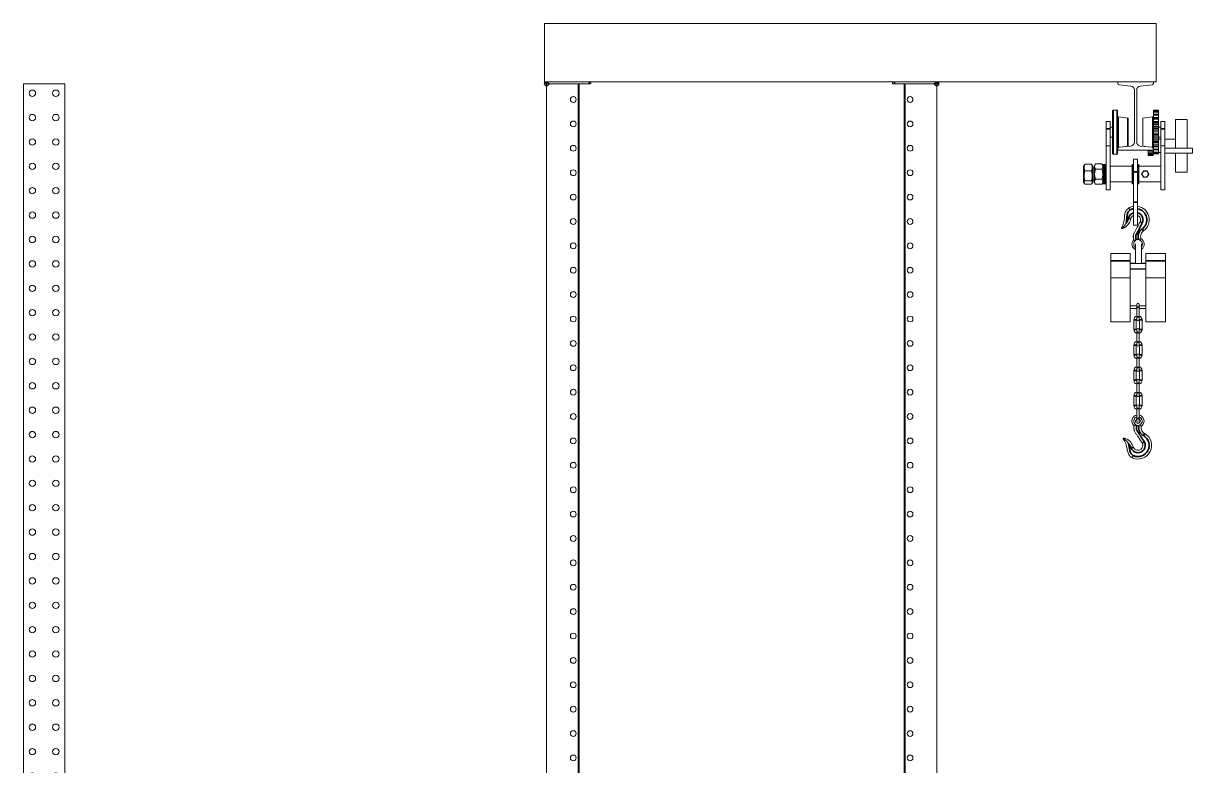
# Model space of a CAD drawing. Header units: millimetres. Extents: x -380 to 34475, y -4 to 3612.
# Drawn here: x 16850 to 19247, y 1602 to 3124 of the extents above; entities that cross this region are included whole.
import ezdxf

# ---------------------------------------------------------------- set-up
doc = ezdxf.new("R2010")
doc.units = ezdxf.units.MM
doc.header["$LTSCALE"] = 0.5
doc.layers.add('Видимые тонкие (ГОСТ)', color=7, linetype='Continuous', lineweight=35)
doc.layers.add('Видимый контур (ГОСТ)', color=7, linetype='Continuous', lineweight=0)

# ---------------------------------------------------------------- blocks, each defined once
blk = doc.blocks.new('*U51')
at = {"layer": 'Видимый контур (ГОСТ)'}
blk.add_lwpolyline([(0, 0), (85, 0), (85, 3000.2), (0, 3000.2)], close=True, dxfattribs=at)
for centre in [(18.5, 2981), (66.5, 2981), (18.5, 2931), (66.5, 2931), (18.5, 2881), (66.5, 2881), (18.5, 2831), (66.5, 2831), (18.5, 2781), (66.5, 2781), (18.5, 2731), (66.5, 2731), (18.5, 2681), (66.5, 2681), (18.5, 2631), (66.5, 2631), (18.5, 2581), (66.5, 2581), (18.5, 2531), (66.5, 2531), (18.5, 2481), (66.5, 2481), (18.5, 2431), (66.5, 2431), (18.5, 2381), (66.5, 2381), (18.5, 2331), (66.5, 2331), (18.5, 2281), (66.5, 2281), (18.5, 2231), (66.5, 2231), (18.5, 2181), (66.5, 2181), (18.5, 2131), (66.5, 2131), (18.5, 2081), (66.5, 2081), (18.5, 2031), (66.5, 2031), (18.5, 1981), (66.5, 1981), (18.5, 1931), (66.5, 1931), (18.5, 1881), (66.5, 1881), (18.5, 1831), (66.5, 1831), (18.5, 1781), (66.5, 1781), (18.5, 1731), (66.5, 1731), (18.5, 1681), (66.5, 1681), (18.5, 1631), (66.5, 1631), (18.5, 1581), (66.5, 1581), (18.5, 1531), (66.5, 1531), (18.5, 1481), (66.5, 1481), (18.5, 1431), (66.5, 1431), (18.5, 1381), (66.5, 1381), (18.5, 1331), (66.5, 1331), (18.5, 1281), (66.5, 1281), (18.5, 1231), (66.5, 1231), (18.5, 1181), (66.5, 1181), (18.5, 1131), (66.5, 1131), (18.5, 1081), (66.5, 1081), (18.5, 1031), (66.5, 1031), (18.5, 981), (66.5, 981), (18.5, 931), (66.5, 931), (18.5, 881), (66.5, 881), (18.5, 831), (66.5, 831), (18.5, 781), (66.5, 781), (18.5, 731), (66.5, 731), (18.5, 681), (66.5, 681), (18.5, 631), (66.5, 631), (18.5, 581), (66.5, 581), (18.5, 531), (66.5, 531), (18.5, 481), (66.5, 481), (18.5, 431), (66.5, 431), (18.5, 381), (66.5, 381), (18.5, 331), (66.5, 331), (18.5, 281), (66.5, 281), (18.5, 231), (66.5, 231), (18.5, 181), (66.5, 181), (18.5, 131), (66.5, 131), (18.5, 81), (66.5, 81), (18.5, 31), (66.5, 31)]:
    blk.add_circle(centre, 6.5, dxfattribs=at)
blk = doc.blocks.new('*U86')
at = {"layer": 'Видимый контур (ГОСТ)'}
for p, q in [((65, 0), (65, 3000)), ((735, 0), (735, 3000))]:
    blk.add_line(p, q, dxfattribs=at)
for points in [[(0, 0), (67, 0), (67, 3000), (0, 3000)], [(800, 0), (733, 0), (733, 3000), (800, 3000)]]:
    blk.add_lwpolyline(points, close=True, dxfattribs=at)
for centre in [(54.75, 2968), (745.25, 2968), (54.75, 2918), (745.25, 2918), (54.75, 2868), (745.25, 2868), (54.75, 2818), (745.25, 2818), (54.75, 2768), (745.25, 2768), (54.75, 2718), (745.25, 2718), (54.75, 2668), (745.25, 2668), (54.75, 2618), (745.25, 2618), (54.75, 2568), (745.25, 2568), (54.75, 2518), (745.25, 2518), (54.75, 2468), (745.25, 2468), (54.75, 2418), (745.25, 2418), (54.75, 2368), (745.25, 2368), (54.75, 2318), (745.25, 2318), (54.75, 2268), (745.25, 2268), (54.75, 2218), (745.25, 2218), (54.75, 2168), (745.25, 2168), (54.75, 2118), (745.25, 2118), (54.75, 2068), (745.25, 2068), (54.75, 2018), (745.25, 2018), (54.75, 1968), (745.25, 1968), (54.75, 1918), (745.25, 1918), (54.75, 1868), (745.25, 1868), (54.75, 1818), (745.25, 1818), (54.75, 1768), (745.25, 1768), (54.75, 1718), (745.25, 1718), (54.75, 1668), (745.25, 1668), (54.75, 1618), (745.25, 1618), (54.75, 1568), (745.25, 1568), (54.75, 1518), (745.25, 1518), (54.75, 1468), (745.25, 1468), (54.75, 1418), (745.25, 1418), (54.75, 1368), (745.25, 1368), (54.75, 1318), (745.25, 1318), (54.75, 1268), (745.25, 1268), (54.75, 1218), (745.25, 1218), (54.75, 1168), (745.25, 1168), (54.75, 1118), (745.25, 1118), (54.75, 1068), (745.25, 1068), (54.75, 1018), (745.25, 1018), (54.75, 968), (745.25, 968), (54.75, 918), (745.25, 918), (54.75, 868), (745.25, 868), (54.75, 818), (745.25, 818), (54.75, 768), (745.25, 768), (54.75, 718), (745.25, 718), (54.75, 668), (745.25, 668), (54.75, 618), (745.25, 618), (54.75, 568), (745.25, 568), (54.75, 518), (745.25, 518), (54.75, 468), (745.25, 468), (54.75, 418), (745.25, 418), (54.75, 368), (745.25, 368), (54.75, 318), (745.25, 318), (54.75, 268), (745.25, 268), (54.75, 218), (745.25, 218), (54.75, 168), (745.25, 168), (54.75, 118), (745.25, 118), (54.75, 68), (745.25, 68), (54.75, 18), (745.25, 18)]:
    blk.add_circle(centre, 5.9, dxfattribs=at)
blk = doc.blocks.new('*U89')
for centre in [(0, 0), (800, 0)]:
    blk.add_circle(centre, 4)
at = {"layer": 'Видимые тонкие (ГОСТ)'}
for p, q in [((0, 0.1), (0, 4.1)), ((87, 4.1), (87, 0.1)), ((713, 0.1), (713, 4.1)), ((800, 4.1), (800, 0.1)), ((1161.5, -53.9), (1161.5, -143.9)), ((1169.5, -143.9), (1169.5, -53.9)), ((1191.6, -127.5), (1191.6, -70.2)), ((1147.5, -91.9), (1155.5, -91.9)), ((1259.5, -91.9), (1267.5, -91.9)), ((1211.5, -180.1), (1203.5, -180.1)), ((1211.5, -242.5), (1203.5, -242.5)), ((1193, -275.1), (1197.9, -276.3)), ((1182.8, -295.8), (1182, -293.8)), ((1221, -297.4), (1223.9, -301.4)), ((1196.7, -362.7), (1156.7, -362.7)), ((1228.7, -362.7), (1268.7, -362.7)), ((1209.9, -457.7), (1214.9, -457.7)), ((1209.9, -477.7), (1214.9, -477.7)), ((1208.9, -483.7), (1203.9, -483.7)), ((1215.9, -483.7), (1220.9, -483.7)), ((1208.9, -503.7), (1203.9, -503.7)), ((1209.9, -509.7), (1214.9, -509.7)), ((1215.9, -503.7), (1220.9, -503.7)), ((1208.9, -535.7), (1203.9, -535.7)), ((1209.9, -529.7), (1214.9, -529.7)), ((1215.9, -535.7), (1220.9, -535.7)), ((1208.9, -555.7), (1203.9, -555.7)), ((1209.9, -561.7), (1214.9, -561.7)), ((1215.9, -555.7), (1220.9, -555.7)), ((1208.9, -587.7), (1203.9, -587.7)), ((1209.9, -581.7), (1214.9, -581.7)), ((1215.9, -587.7), (1220.9, -587.7)), ((1208.9, -607.7), (1203.9, -607.7)), ((1209.9, -613.7), (1214.9, -613.7)), ((1215.9, -607.7), (1220.9, -607.7)), ((1208.9, -639.7), (1203.9, -639.7)), ((1209.9, -633.7), (1214.9, -633.7)), ((1215.9, -639.7), (1220.9, -639.7)), ((1208.9, -659.7), (1203.9, -659.7)), ((1209.9, -665.7), (1214.9, -665.7)), ((1215.9, -659.7), (1220.9, -659.7)), ((1209.9, -685.7), (1214.9, -685.7)), ((1223.8, -721.3), (1226.3, -716.9)), ((1198.2, -746.2), (1203, -744.6))]:
    blk.add_line(p, q, dxfattribs=at)
for centre, radius, start, end in [((1207.6, -278.6), 23, 100.4623, 119.8417), ((1207.6, -278.6), 23, 305.4805, 80.432), ((1207.6, -278.6), 15, 106.1678, 166.3581), ((1207.6, -278.6), 15, 335.9749, 75.2334), ((1212.7, -328.4), 10, 83.818, 113.7063), ((1212.4, -691.2), 10, 252.0938, 281.9821), ((1212.4, -741.2), 15, 199.4419, 29.8251), ((1212.4, -741.2), 23, 245.9584, 60.3196)]:
    blk.add_arc(centre, radius, start, end, dxfattribs=at)
for points, knots in [([(1188.2, -285.3), (1188.4, -284.6), (1188.5, -283.9), (1189.1, -280.9), (1189.4, -278.7), (1189.7, -275.1), (1189.8, -273.7), (1190, -271), (1190.1, -269.6), (1190.4, -268.3), (1190.5, -267.3), (1190.8, -266.3), (1191.4, -264.4), (1191.8, -263.4), (1192.8, -261.9), (1193.3, -261.3), (1194.3, -260.2), (1194.9, -259.6), (1195.7, -259), (1196, -258.8), (1196.2, -258.7)], [-2.898366, -2.898366, -2.898366, -2.898366, -2.676888, -2.676888, -1.992464, -1.992464, -1.584298, -1.584298, -1.176132, -1.176132, -1.176132, -0.871219, -0.871219, -0.566305, -0.566305, -0.333374, -0.333374, -0.100442, -0.100442, -0.017525, -0.017525, -0.017525, -0.017525]), ([(1193, -275.1), (1192.3, -278.1), (1191.1, -281.1), (1189, -284.3), (1188.6, -284.8), (1188.2, -285.3)], [-2.088307, -2.088307, -2.088307, -2.088307, -1.145225, -1.145225, -0.944779, -0.944779, -0.944779, -0.944779]), ([(1208.3, -316.7), (1208.2, -316.5), (1208.2, -316.3), (1208.1, -315.6), (1208.1, -315.1), (1208, -314.2), (1207.9, -313.8), (1207.9, -313.1), (1207.9, -312.7), (1207.9, -312.1), (1207.9, -311.9), (1208, -311.5), (1208, -311.3), (1208.2, -310.8), (1208.3, -310.4), (1208.6, -309.3), (1209, -308.6), (1209.3, -307.9), (1209.7, -307), (1210.1, -306.1), (1211, -304.4), (1211.4, -303.6), (1212.8, -301.1), (1213.7, -299.4), (1215.7, -295.6), (1216.8, -293.5), (1219, -289.2), (1220.1, -287), (1221.3, -284.9), (1221.3, -284.8), (1221.3, -284.8), (1221.3, -284.7)], [-3.500949, -3.500949, -3.500949, -3.500949, -3.444345, -3.444345, -3.297707, -3.297707, -3.177056, -3.177056, -3.062796, -3.062796, -3.004178, -3.004178, -2.94556, -2.94556, -2.828323, -2.828323, -2.593846, -2.593846, -2.593846, -2.307015, -2.307015, -2.020184, -2.020184, -1.446523, -1.446523, -0.736437, -0.736437, 0, 0, 0, 0.01447, 0.01447, 0.01447, 0.01447]), ([(1221, -297.4), (1219.6, -298.3), (1218.3, -299.4), (1215.9, -302.2), (1214.8, -304), (1213.3, -307.8), (1212.9, -310), (1212.8, -313.4), (1212.9, -314.7), (1213.2, -315.9)], [-2.431833, -2.431833, -2.431833, -2.431833, -1.926485, -1.926485, -1.322791, -1.322791, -0.671535, -0.671535, -0.300345, -0.300345, -0.300345, -0.300345]), ([(1208.3, -316.7), (1208.3, -317.2), (1208.4, -317.7), (1208.5, -318.4), (1208.6, -318.7), (1208.6, -318.9), (1208.6, -319), (1208.6, -319.1), (1208.6, -319.2)], [3.5009493, 3.5009493, 3.5009493, 3.5009493, 3.6503541, 3.6503541, 3.7305499, 3.7305499, 3.7305499, 3.7582942, 3.7582942, 3.7582942, 3.7582942]), ([(1225.4, -733.8), (1225.4, -733.7), (1225.4, -733.7), (1225.3, -733.7), (1224, -731.6), (1222.7, -729.6), (1220, -725.5), (1218.7, -723.6), (1216.3, -720), (1215.2, -718.4), (1213.6, -716), (1213.1, -715.2), (1212.1, -713.6), (1211.6, -712.8), (1211.1, -712), (1210.7, -711.3), (1210.3, -710.6), (1209.8, -709.6), (1209.7, -709.2), (1209.5, -708.7), (1209.4, -708.5), (1209.3, -708.1), (1209.3, -707.9), (1209.2, -707.3), (1209.2, -707), (1209.1, -706.2), (1209.1, -705.8), (1209.1, -704.9), (1209.1, -704.4), (1209.2, -703.7), (1209.2, -703.5), (1209.2, -703.3)], [-3.74502, -3.74502, -3.74502, -3.74502, -3.73055, -3.73055, -3.73055, -2.994113, -2.994113, -2.284027, -2.284027, -1.710365, -1.710365, -1.423535, -1.423535, -1.136704, -1.136704, -1.136704, -0.902227, -0.902227, -0.78499, -0.78499, -0.726372, -0.726372, -0.667754, -0.667754, -0.553494, -0.553494, -0.432842, -0.432842, -0.286204, -0.286204, -0.229601, -0.229601, -0.229601, -0.229601]), ([(1209.3, -700.8), (1209.3, -700.9), (1209.3, -700.9), (1209.3, -701), (1209.3, -701.3), (1209.3, -701.6), (1209.2, -702.3), (1209.2, -702.8), (1209.2, -703.3)], [-0.0277443, -0.0277443, -0.0277443, -0.0277443, 0, 0, 0, 0.0801958, 0.0801958, 0.2296006, 0.2296006, 0.2296006, 0.2296006]), ([(1214.1, -703.6), (1214, -705.4), (1214.1, -707.3), (1214.9, -711), (1215.6, -712.9), (1217.7, -716.3), (1219, -717.8), (1221.6, -719.9), (1222.6, -720.6), (1223.8, -721.3)], [-2.131488, -2.131488, -2.131488, -2.131488, -1.582853, -1.582853, -0.985032, -0.985032, -0.393329, -0.393329, 0, 0, 0, 0]), ([(1214.1, -703.6), (1214.1, -703.6), (1214.1, -703.5), (1214.2, -702.6), (1214.3, -701.8), (1214.4, -701)], [2.1314881, 2.1314881, 2.1314881, 2.1314881, 2.1488022, 2.1488022, 2.3927878, 2.3927878, 2.3927878, 2.3927878]), ([(1192.4, -736.5), (1192.6, -736.7), (1192.8, -737), (1195.3, -739.8), (1197.1, -742.9), (1198.2, -746.2)], [-1.143534, -1.143534, -1.143534, -1.143534, -1.05101, -1.05101, 0, 0, 0, 0]), ([(1203, -762.3), (1202.9, -762.2), (1202.7, -762.1), (1202.3, -761.8), (1202.1, -761.7), (1201.3, -761.1), (1200.6, -760.7), (1199.5, -759.6), (1199, -759), (1197.9, -757.5), (1197.4, -756.5), (1196.6, -754.5), (1196.3, -753.5), (1196, -752.4), (1195.6, -750.8), (1195.4, -749.2), (1194.8, -746), (1194.5, -744.4), (1193.8, -741.3), (1193.5, -739.7), (1192.8, -737.7), (1192.6, -737.1), (1192.4, -736.5)], [-4.248548, -4.248548, -4.248548, -4.248548, -4.191854, -4.191854, -4.117561, -4.117561, -3.883672, -3.883672, -3.649783, -3.649783, -3.325414, -3.325414, -3.001046, -3.001046, -3.001046, -2.51281, -2.51281, -2.024574, -2.024574, -1.549341, -1.549341, -1.368641, -1.368641, -1.368641, -1.368641])]:
    blk.add_open_spline(points, degree=3, knots=knots, dxfattribs=at)
blk.add_open_spline([(1213.7, -318.4), (1213.5, -317.6), (1213.3, -316.7), (1213.2, -315.9)], degree=3, dxfattribs=at)
at = {"layer": 'Видимый контур (ГОСТ)'}
for p, q in [((-4, 124.1), (1250, 124.1)), ((-4, 4.1), (-4, 124.1)), ((1250, 4.1), (1250, 124.1)), ((-4, 4.1), (0, 4.1)), ((-4, 4.1), (-4, 0.1)), ((0, 0.1), (-4, 0.1)), ((87, 4.1), (0, 4.1)), ((87, 0.1), (0, 0.1)), ((87, 4.1), (91, 4.1)), ((91, 0.1), (87, 0.1)), ((91, 0.1), (91, 4.1)), ((91, 4.1), (804, 4.1)), ((709, 4.1), (713, 4.1)), ((709, 4.1), (709, 0.1)), ((713, 0.1), (709, 0.1)), ((800, 4.1), (713, 4.1)), ((800, 0.1), (713, 0.1)), ((800, 4.1), (804, 4.1)), ((804, 0.1), (800, 0.1)), ((804, 0.1), (804, 4.1)), ((804, 4.1), (1171, 4.1)), ((1171, 1), (1171, 4.1)), ((1171, 4.1), (1244, 4.1)), ((1244, 4.1), (1250, 4.1)), ((1244, 4.1), (1244, 1)), ((1197.8, -4.3), (1173.7, -1.9)), ((1205, -119.4), (1205, -12.3)), ((1209.9, -12.3), (1209.9, -119.4)), ((1241.3, -1.9), (1217.2, -4.3)), ((1160.5, -142.9), (1160.5, -54.9)), ((1161.5, -53.9), (1169.5, -53.9)), ((1170.5, -54.9), (1170.5, -142.9)), ((1170.5, -67.4), (1172.5, -67.4)), ((1172.5, -130.2), (1172.5, -67.4)), ((1191.6, -70.2), (1172.5, -67.4)), ((1192.5, -71.2), (1192.5, -126.5)), ((1222.5, -70.4), (1242.5, -67.4)), ((1222.5, -127.4), (1222.5, -70.4)), ((1242.5, -67.4), (1242.5, -130.2)), ((1244.5, -67.4), (1242.5, -67.4)), ((1244.5, -53.9), (1254.5, -53.9)), ((1244.5, -53.9), (1244.5, -54.1)), ((1244.5, -53.9), (1244.5, -53.9)), ((1254.5, -53.9), (1244.5, -53.9)), ((1244.5, -54.1), (1244.5, -54.5)), ((1254.5, -54.1), (1244.5, -54.1)), ((1244.5, -54.5), (1254.5, -54.5)), ((1244.5, -54.5), (1244.5, -56.8)), ((1244.5, -56.8), (1244.5, -57.8)), ((1254.5, -56.8), (1244.5, -56.8)), ((1244.5, -57.8), (1254.5, -57.8)), ((1244.5, -57.8), (1244.5, -62.3)), ((1244.5, -62.3), (1244.5, -64)), ((1254.5, -62.3), (1244.5, -62.3)), ((1244.5, -64), (1254.5, -64)), ((1244.5, -64), (1244.5, -68.9)), ((1254.5, -68.9), (1244.5, -68.9)), ((1244.5, -70.4), (1244.5, -68.9)), ((1244.5, -70.4), (1244.5, -72.6)), ((1244.5, -70.4), (1244.5, -70.4)), ((1254.5, -70.4), (1244.5, -70.4)), ((1244.5, -70.4), (1254.5, -70.4)), ((1254.5, -54.1), (1254.5, -53.9)), ((1254.5, -53.9), (1254.5, -53.9)), ((1254.5, -54.5), (1254.5, -54.1)), ((1254.5, -56.8), (1254.5, -54.5)), ((1254.5, -57.8), (1254.5, -56.8)), ((1254.5, -62.3), (1254.5, -57.8)), ((1254.5, -64), (1254.5, -62.3)), ((1254.5, -68.9), (1254.5, -64)), ((1254.5, -68.9), (1254.5, -70.4)), ((1254.5, -72.6), (1254.5, -70.4)), ((1254.5, -70.4), (1254.5, -70.4)), ((1147.5, -91.9), (1147.5, -76.9)), ((1155.5, -76.9), (1147.5, -76.9)), ((1147.5, -126.9), (1147.5, -91.9)), ((1155.5, -76.9), (1155.5, -91.9)), ((1155.5, -88.9), (1160.5, -88.9)), ((1155.5, -91.9), (1155.5, -126.9)), ((1244.5, -72.6), (1254.5, -72.6)), ((1244.5, -72.6), (1244.5, -76.9)), ((1254.5, -76.9), (1244.5, -76.9)), ((1244.5, -78.4), (1244.5, -76.9)), ((1244.5, -78.4), (1254.5, -78.4)), ((1244.5, -78.4), (1244.5, -80)), ((1244.5, -80), (1244.5, -80.4)), ((1244.5, -80), (1254.5, -80)), ((1244.5, -80.4), (1244.5, -82.9)), ((1254.5, -80.4), (1244.5, -80.4)), ((1244.5, -82.9), (1254.5, -82.9)), ((1244.5, -82.9), (1244.5, -86.5)), ((1254.5, -86.5), (1244.5, -86.5)), ((1244.5, -87.2), (1244.5, -86.5)), ((1244.5, -87.2), (1254.5, -87.2)), ((1244.5, -87.2), (1244.5, -90.3)), ((1244.5, -90.3), (1244.5, -91.6)), ((1244.5, -90.3), (1254.5, -90.3)), ((1244.5, -91.6), (1244.5, -94.4)), ((1254.5, -91.6), (1244.5, -91.6)), ((1244.5, -94.4), (1254.5, -94.4)), ((1244.5, -94.4), (1244.5, -96.9)), ((1254.5, -76.9), (1254.5, -72.6)), ((1254.5, -76.9), (1254.5, -78.4)), ((1254.5, -80), (1254.5, -78.4)), ((1254.5, -80.4), (1254.5, -80)), ((1254.5, -82.9), (1254.5, -80.4)), ((1254.5, -86.5), (1254.5, -82.9)), ((1254.5, -86.5), (1254.5, -87.2)), ((1254.5, -90.3), (1254.5, -87.2)), ((1259.5, -88.9), (1254.5, -88.9)), ((1254.5, -91.6), (1254.5, -90.3)), ((1254.5, -94.4), (1254.5, -91.6)), ((1254.5, -96.9), (1254.5, -94.4)), ((1267.5, -76.9), (1259.5, -76.9)), ((1259.5, -91.9), (1259.5, -76.9)), ((1259.5, -126.9), (1259.5, -91.9)), ((1267.5, -76.9), (1267.5, -91.9)), ((1267.5, -91.9), (1267.5, -126.9)), ((1289.5, -72.9), (1289.5, -131.9)), ((1289.5, -72.9), (1313.5, -72.9)), ((1313.5, -131.9), (1313.5, -72.9)), ((1155.5, -108.9), (1160.5, -108.9)), ((1254.5, -96.9), (1244.5, -96.9)), ((1244.5, -96.9), (1244.5, -100.9)), ((1254.5, -100.9), (1244.5, -100.9)), ((1244.5, -100.9), (1244.5, -103.4)), ((1244.5, -103.4), (1244.5, -106.1)), ((1254.5, -103.4), (1244.5, -103.4)), ((1244.5, -106.1), (1254.5, -106.1)), ((1244.5, -106.1), (1244.5, -107.4)), ((1244.5, -107.4), (1244.5, -110.5)), ((1244.5, -107.4), (1254.5, -107.4)), ((1254.5, -110.5), (1244.5, -110.5)), ((1244.5, -111.3), (1244.5, -110.5)), ((1254.5, -111.3), (1244.5, -111.3)), ((1244.5, -111.3), (1244.5, -114.8)), ((1244.5, -114.8), (1244.5, -117.4)), ((1254.5, -114.8), (1244.5, -114.8)), ((1244.5, -117.4), (1254.5, -117.4)), ((1244.5, -117.4), (1244.5, -117.7)), ((1244.5, -117.7), (1244.5, -119.3)), ((1244.5, -117.7), (1254.5, -117.7)), ((1254.5, -119.3), (1244.5, -119.3)), ((1244.5, -120.8), (1244.5, -119.3)), ((1254.5, -100.9), (1254.5, -96.9)), ((1254.5, -103.4), (1254.5, -100.9)), ((1254.5, -106.1), (1254.5, -103.4)), ((1254.5, -107.4), (1254.5, -106.1)), ((1254.5, -110.5), (1254.5, -107.4)), ((1259.5, -108.9), (1254.5, -108.9)), ((1254.5, -110.5), (1254.5, -111.3)), ((1254.5, -114.8), (1254.5, -111.3)), ((1254.5, -113.4), (1259.5, -113.4)), ((1254.5, -117.4), (1254.5, -114.8)), ((1254.5, -117.7), (1254.5, -117.4)), ((1254.5, -119.3), (1254.5, -117.7)), ((1254.5, -119.3), (1254.5, -120.8)), ((1267.5, -113.4), (1289.5, -113.4)), ((1147.5, -126.9), (1155.5, -126.9)), ((1147.5, -126.9), (1147.5, -216.9)), ((1155.5, -216.9), (1155.5, -126.9)), ((1170.5, -130.4), (1172.2, -130.4)), ((1171, -135.9), (1171, -132.8)), ((1244, -135.9), (1171, -135.9)), ((1173.7, -129.8), (1197.8, -127.4)), ((1191.6, -127.5), (1181.3, -129)), ((1217.2, -127.4), (1241.3, -129.8)), ((1222.5, -127.4), (1233.4, -129)), ((1233.5, -136.3), (1233.5, -135.9)), ((1243.5, -136.3), (1233.5, -136.3)), ((1233.5, -136.3), (1233.5, -138.2)), ((1243.5, -138.2), (1233.5, -138.2)), ((1233.5, -138.2), (1233.5, -141.5)), ((1233.5, -143.1), (1233.5, -141.5)), ((1233.5, -141.5), (1243.5, -141.5)), ((1243.5, -143.1), (1233.5, -143.1)), ((1233.5, -143.1), (1233.5, -145.3)), ((1244.5, -130.4), (1242.8, -130.4)), ((1243.5, -131), (1243.5, -130.4)), ((1243.5, -135.9), (1243.5, -136.3)), ((1243.5, -138.2), (1243.5, -136.3)), ((1243.5, -141.5), (1243.5, -138.2)), ((1243.5, -140.4), (1244.5, -140.4)), ((1243.5, -141.5), (1243.5, -143.1)), ((1243.5, -145.3), (1243.5, -143.1)), ((1244, -132.8), (1244, -135.9)), ((1254.5, -120.8), (1244.5, -120.8)), ((1244.5, -120.8), (1244.5, -125.2)), ((1244.5, -125.2), (1244.5, -127.3)), ((1254.5, -125.2), (1244.5, -125.2)), ((1244.5, -128.9), (1244.5, -127.3)), ((1244.5, -127.3), (1254.5, -127.3)), ((1244.5, -127.3), (1244.5, -127.3)), ((1244.5, -127.3), (1254.5, -127.3)), ((1254.5, -128.9), (1244.5, -128.9)), ((1244.5, -128.9), (1244.5, -133.7)), ((1244.5, -133.7), (1244.5, -135.4)), ((1254.5, -133.7), (1244.5, -133.7)), ((1244.5, -135.4), (1244.5, -139.9)), ((1244.5, -135.4), (1254.5, -135.4)), ((1244.5, -139.9), (1244.5, -141)), ((1254.5, -139.9), (1244.5, -139.9)), ((1244.5, -141), (1244.5, -143.3)), ((1244.5, -141), (1254.5, -141)), ((1244.5, -143.3), (1244.5, -143.6)), ((1254.5, -143.3), (1244.5, -143.3)), ((1244.5, -143.6), (1254.5, -143.6)), ((1254.5, -125.2), (1254.5, -120.8)), ((1254.5, -127.3), (1254.5, -125.2)), ((1254.5, -127.3), (1254.5, -128.9)), ((1254.5, -127.3), (1254.5, -127.3)), ((1254.5, -133.7), (1254.5, -128.9)), ((1254.5, -135.4), (1254.5, -133.7)), ((1254.5, -139.9), (1254.5, -135.4)), ((1254.5, -141), (1254.5, -139.9)), ((1254.5, -140.4), (1259.5, -140.4)), ((1254.5, -143.3), (1254.5, -141)), ((1254.5, -143.6), (1254.5, -143.3)), ((1259.5, -126.9), (1267.5, -126.9)), ((1259.5, -126.9), (1259.5, -216.9)), ((1267.5, -216.9), (1267.5, -126.9)), ((1267.5, -131.9), (1324.5, -131.9)), ((1267.5, -141.9), (1324.5, -141.9)), ((1289.5, -141.9), (1289.5, -180.9)), ((1313.5, -180.9), (1313.5, -141.9)), ((1324.5, -141.9), (1324.5, -131.9)), ((1100.9, -168.7), (1102.5, -165.9)), ((1117.2, -164.5), (1103.5, -164.5)), ((1119.9, -168.7), (1118.3, -165.9)), ((1122.5, -168.7), (1125, -164.2)), ((1138.8, -164.1), (1125.1, -164.1)), ((1141.5, -168.7), (1138.9, -164.2)), ((1141.5, -164.9), (1141.5, -204.9)), ((1143.5, -164.9), (1141.5, -164.9)), ((1143.5, -164.9), (1143.5, -204.9)), ((1143.5, -164.9), (1143.5, -204.9)), ((1145.5, -164.9), (1143.5, -164.9)), ((1145.5, -164.9), (1145.5, -204.9)), ((1145.5, -164.9), (1145.5, -204.9)), ((1147.5, -164.9), (1145.5, -164.9)), ((1161.5, -143.9), (1169.5, -143.9)), ((1200.5, -204.9), (1200.5, -164.9)), ((1200.5, -164.9), (1202.5, -164.9)), ((1202.5, -204.9), (1202.5, -164.9)), ((1203.5, -154.4), (1203.5, -180.1)), ((1211.5, -154.4), (1203.5, -154.4)), ((1211.5, -180.1), (1211.5, -154.4)), ((1212.5, -164.9), (1212.5, -204.9)), ((1214.5, -164.9), (1212.5, -164.9)), ((1214.5, -164.9), (1214.5, -204.9)), ((1243.5, -145.3), (1233.5, -145.3)), ((1233.5, -145.3), (1233.5, -146.6)), ((1233.5, -146.6), (1243.5, -146.6)), ((1243.5, -146.6), (1243.5, -145.3)), ((1100.5, -175.1), (1100.9, -174.7)), ((1100.5, -195.1), (1100.5, -175.1)), ((1100.9, -168.7), (1100.9, -201.1)), ((1117.2, -178.4), (1103.5, -178.4)), ((1119.9, -201.1), (1119.9, -168.7)), ((1122.5, -172.9), (1119.9, -172.9)), ((1122.5, -168.7), (1122.5, -201.1)), ((1138.8, -174.6), (1125.1, -174.6)), ((1141.5, -201.1), (1141.5, -168.7)), ((1155.5, -168.9), (1200.5, -168.9)), ((1203.5, -172.4), (1202.5, -172.4)), ((1203.5, -242.5), (1203.5, -180.1)), ((1212.5, -172.4), (1211.5, -172.4)), ((1211.5, -180.1), (1211.5, -242.5)), ((1259.5, -168.9), (1214.5, -168.9)), ((1289.5, -180.9), (1313.5, -180.9)), ((1100.5, -195.1), (1100.9, -195.4)), ((1100.9, -201.1), (1102.5, -203.8)), ((1117.2, -198.7), (1103.5, -198.7)), ((1117.2, -205.2), (1103.5, -205.2)), ((1119.9, -201.1), (1118.3, -203.8)), ((1122.5, -196.9), (1119.9, -196.9)), ((1122.5, -201.1), (1125, -205.5)), ((1138.8, -195.4), (1125.1, -195.4)), ((1138.8, -205.7), (1125.1, -205.7)), ((1141.5, -201.1), (1138.9, -205.5)), ((1143.5, -204.9), (1141.5, -204.9)), ((1145.5, -204.9), (1143.5, -204.9)), ((1147.5, -204.9), (1145.5, -204.9)), ((1155.5, -200.9), (1200.5, -200.9)), ((1200.5, -204.9), (1202.5, -204.9)), ((1203.5, -197.4), (1202.5, -197.4)), ((1212.5, -197.4), (1211.5, -197.4)), ((1214.5, -204.9), (1212.5, -204.9)), ((1259.5, -200.9), (1214.5, -200.9)), ((1155.5, -216.9), (1147.5, -216.9)), ((1267.5, -216.9), (1259.5, -216.9)), ((1203.5, -242.5), (1203.5, -289.4)), ((1211.5, -289.4), (1211.5, -242.5)), ((1211.5, -289.4), (1203.5, -289.4)), ((1207.7, -327.8), (1207.7, -367.7)), ((1219.7, -367.7), (1219.7, -328.2)), ((1196.7, -347.7), (1156.7, -347.7)), ((1156.7, -347.7), (1156.7, -362.7)), ((1196.7, -347.7), (1196.7, -362.7)), ((1228.7, -362.7), (1228.7, -347.7)), ((1268.7, -347.7), (1228.7, -347.7)), ((1268.7, -347.7), (1268.7, -362.7)), ((1156.7, -397.7), (1156.7, -362.7)), ((1196.7, -397.7), (1196.7, -362.7)), ((1196.7, -367.7), (1207.7, -367.7)), ((1228.7, -368.2), (1196.7, -368.2)), ((1228.7, -379.2), (1196.7, -379.2)), ((1196.7, -379.7), (1228.7, -379.7)), ((1219.7, -367.7), (1228.7, -367.7)), ((1228.7, -397.7), (1228.7, -362.7)), ((1268.7, -362.7), (1268.7, -397.7)), ((1196.7, -397.7), (1156.7, -397.7)), ((1156.7, -397.7), (1156.7, -487.7)), ((1196.7, -397.7), (1196.7, -487.7)), ((1228.7, -397.7), (1268.7, -397.7)), ((1228.7, -397.7), (1228.7, -487.7)), ((1268.7, -487.7), (1268.7, -397.7)), ((1209.9, -454.7), (1196.7, -454.7)), ((1209.9, -452.2), (1209.9, -457.7)), ((1214.9, -457.7), (1214.9, -452.2)), ((1228.7, -454.7), (1214.9, -454.7)), ((1209.9, -460.7), (1196.7, -460.7)), ((1209.9, -457.7), (1209.9, -477.7)), ((1209.9, -477.7), (1209.9, -483.2)), ((1214.9, -457.7), (1214.9, -477.7)), ((1228.7, -460.7), (1214.9, -460.7)), ((1214.9, -483.2), (1214.9, -477.7)), ((1196.7, -487.7), (1156.7, -487.7)), ((1203.9, -503.7), (1203.9, -483.7)), ((1208.9, -503.7), (1208.9, -483.7)), ((1215.9, -483.7), (1215.9, -503.7)), ((1220.9, -483.7), (1220.9, -503.7)), ((1268.7, -487.7), (1228.7, -487.7)), ((1209.9, -504.2), (1209.9, -509.7)), ((1209.9, -509.7), (1209.9, -529.7)), ((1214.9, -509.7), (1214.9, -504.2)), ((1214.9, -509.7), (1214.9, -529.7)), ((1203.9, -555.7), (1203.9, -535.7)), ((1208.9, -555.7), (1208.9, -535.7)), ((1209.9, -529.7), (1209.9, -535.2)), ((1214.9, -535.2), (1214.9, -529.7)), ((1215.9, -535.7), (1215.9, -555.7)), ((1220.9, -535.7), (1220.9, -555.7)), ((1209.9, -556.2), (1209.9, -561.7)), ((1209.9, -561.7), (1209.9, -581.7)), ((1214.9, -561.7), (1214.9, -556.2)), ((1214.9, -561.7), (1214.9, -581.7)), ((1203.9, -607.7), (1203.9, -587.7)), ((1208.9, -607.7), (1208.9, -587.7)), ((1209.9, -581.7), (1209.9, -587.2)), ((1214.9, -587.2), (1214.9, -581.7)), ((1215.9, -587.7), (1215.9, -607.7)), ((1220.9, -587.7), (1220.9, -607.7)), ((1209.9, -608.2), (1209.9, -613.7)), ((1209.9, -613.7), (1209.9, -633.7)), ((1214.9, -613.7), (1214.9, -608.2)), ((1214.9, -613.7), (1214.9, -633.7)), ((1203.9, -659.7), (1203.9, -639.7)), ((1208.9, -659.7), (1208.9, -639.7)), ((1209.9, -633.7), (1209.9, -639.2)), ((1214.9, -639.2), (1214.9, -633.7)), ((1215.9, -639.7), (1215.9, -659.7)), ((1220.9, -639.7), (1220.9, -659.7)), ((1209.9, -660.2), (1209.9, -665.7)), ((1209.9, -665.7), (1209.9, -685.7)), ((1214.9, -665.7), (1214.9, -660.2)), ((1214.9, -665.7), (1214.9, -685.7)), ((1209.9, -685.7), (1209.9, -691.2)), ((1214.9, -691.2), (1214.9, -685.7))]:
    blk.add_line(p, q, dxfattribs=at)
blk.add_circle((1227.5, -184.9), 6.17, dxfattribs=at)
for centre, radius, start, end in [((1174, 1), 3, 180, 264.3), ((1241, 1), 3, 275.7, 0), ((1197, -12.3), 8, 0, 84.3), ((1217.9, -12.3), 8, 95.7, 180), ((1161.5, -54.9), 1, 90, 180), ((1169.5, -54.9), 1, 0, 90), ((1191.5, -71.2), 1, 0, 81.4692), ((1197, -119.4), 8, 275.7, 0), ((1217.9, -119.4), 8, 180, 264.3), ((1161.5, -142.9), 1, 180, 270), ((1169.5, -142.9), 1, 270, 0), ((1174, -132.8), 3, 95.7, 180), ((1191.5, -126.5), 1, 278.5308, 0), ((1241, -132.8), 3, 0, 84.3), ((1207.6, -278.6), 28, 98.5784, 120.2867), ((1207.6, -278.6), 28, 305.4805, 82.1525), ((1207.6, -278.6), 10, 114.6881, 166.3581), ((1207.6, -278.6), 10, 336.6519, 67.5224), ((1212.7, -328.4), 12.5, 136.0843, 246.4218), ((1212.7, -328.4), 8.75, 124.7147, 235.1501), ((1212.7, -328.4), 8.75, 323.1301, 70.8586), ((1212.7, -328.4), 12.5, 304.0558, 61.4109), ((1212.4, -452.2), 2.5, 0, 180), ((1211.9, -483.7), 8, 104.4775, 180), ((1212.9, -483.7), 8, 0, 75.5225), ((1211.9, -483.7), 3, 131.8103, 180), ((1212.4, -483.2), 2.5, 180, 0), ((1212.4, -504.2), 2.5, 0, 180), ((1212.9, -483.7), 3, 0, 48.1897), ((1211.9, -503.7), 8, 180, 255.5225), ((1211.9, -503.7), 3, 180, 228.1897), ((1212.9, -503.7), 8, 284.4775, 0), ((1212.9, -503.7), 3, 311.8103, 0), ((1211.9, -535.7), 8, 104.4775, 180), ((1211.9, -535.7), 3, 131.8103, 180), ((1212.4, -535.2), 2.5, 180, 0), ((1212.9, -535.7), 8, 0, 75.5225), ((1212.9, -535.7), 3, 0, 48.1897), ((1211.9, -555.7), 8, 180, 255.5225), ((1211.9, -555.7), 3, 180, 228.1897), ((1212.4, -556.2), 2.5, 0, 180), ((1212.9, -555.7), 8, 284.4775, 0), ((1212.9, -555.7), 3, 311.8103, 0), ((1211.9, -587.7), 8, 104.4775, 180), ((1211.9, -587.7), 3, 131.8103, 180), ((1212.4, -587.2), 2.5, 180, 0), ((1212.9, -587.7), 8, 0, 75.5225), ((1212.9, -587.7), 3, 0, 48.1897), ((1211.9, -607.7), 8, 180, 255.5225), ((1211.9, -607.7), 3, 180, 228.1897), ((1212.4, -608.2), 2.5, 0, 180), ((1212.9, -607.7), 8, 284.4775, 0), ((1212.9, -607.7), 3, 311.8103, 0), ((1211.9, -639.7), 8, 104.4775, 180), ((1211.9, -639.7), 3, 131.8103, 180), ((1212.4, -639.2), 2.5, 180, 0), ((1212.9, -639.7), 8, 0, 75.5225), ((1212.9, -639.7), 3, 0, 48.1897), ((1211.9, -659.7), 8, 180, 255.5225), ((1211.9, -659.7), 3, 180, 228.1897), ((1212.4, -660.2), 2.5, 0, 180), ((1212.9, -659.7), 8, 284.4775, 0), ((1212.9, -659.7), 3, 311.8103, 0), ((1212.4, -691.2), 12.5, 101.537, 229.7157), ((1212.4, -691.2), 8.75, 106.6015, 241.0854), ((1212.4, -691.2), 5, 120, 60), ((1212.4, -691.2), 2.5, 180, 0), ((1212.4, -691.2), 12.5, 304.3891, 78.463), ((1212.4, -691.2), 8.75, 294.9415, 73.3985), ((1212.4, -741.2), 28, 245.5133, 60.3196), ((1212.4, -741.2), 10, 199.4419, 29.1482)]:
    blk.add_arc(centre, radius, start, end, dxfattribs=at)
for points, weights in [([(1103.5, -164.5), (1100.5, -171.4), (1103.5, -178.4)], [1, 1.15470053838, 1]), ([(1102.5, -165.9), (1102.9, -165.2), (1103.5, -164.5)], [1.04960397687, 1.03102335282, 1]), ([(1117.2, -164.5), (1117.9, -165.2), (1118.3, -165.9)], [1, 1.03102335282, 1.04960397687]), ([(1117.2, -178.4), (1120.2, -171.4), (1117.2, -164.5)], [1, 1.15470053838, 1]), ([(1125.1, -164.1), (1122.1, -169.4), (1125.1, -174.6)], [1, 1.15470053838, 1]), ([(1125, -164.2), (1125.1, -164.1), (1125.1, -164.1)], [1.00266412213, 1.00134373276, 1]), ([(1138.8, -164.1), (1138.8, -164.1), (1138.9, -164.2)], [1, 1.00134373276, 1.00266412213]), ([(1138.8, -174.6), (1141.8, -169.4), (1138.8, -164.1)], [1, 1.15470053838, 1]), ([(1103.5, -178.4), (1100.5, -188.5), (1103.5, -198.7)], [1, 1.15470053838, 1]), ([(1117.2, -198.7), (1120.2, -188.5), (1117.2, -178.4)], [1, 1.15470053838, 1]), ([(1125.1, -174.6), (1122.1, -185), (1125.1, -195.4)], [1, 1.15470053838, 1]), ([(1138.8, -195.4), (1141.8, -185), (1138.8, -174.6)], [1, 1.15470053838, 1]), ([(1224, -178.2), (1222, -181.4), (1220, -184.5)], [1.16025403784, 1.33974596216, 1.16025403784]), ([(1220, -184.5), (1221.7, -187.9), (1223.4, -191.2)], [1.16025403784, 1.33974596216, 1.16025403784]), ([(1223.4, -191.2), (1227.2, -191.4), (1230.9, -191.5)], [1.16025403784, 1.33974596216, 1.16025403784]), ([(1231.5, -178.5), (1227.7, -178.4), (1224, -178.2)], [1.16025403784, 1.33974596216, 1.16025403784]), ([(1230.9, -191.5), (1232.9, -188.4), (1234.9, -185.2)], [1.16025403784, 1.33974596216, 1.16025403784]), ([(1234.9, -185.2), (1233.2, -181.9), (1231.5, -178.5)], [1.16025403784, 1.33974596216, 1.16025403784]), ([(1103.5, -198.7), (1100.5, -202), (1103.5, -205.2)], [1, 1.15470053838, 1]), ([(1117.2, -205.2), (1120.2, -202), (1117.2, -198.7)], [1, 1.15470053838, 1]), ([(1125.1, -195.4), (1122.1, -200.5), (1125.1, -205.7)], [1, 1.15470053838, 1]), ([(1138.8, -205.7), (1141.8, -200.5), (1138.8, -195.4)], [1, 1.15470053838, 1])]:
    blk.add_rational_spline(points, weights, degree=2, dxfattribs=at)
for points, knots in [([(1193.5, -254.4), (1193.2, -254.7), (1192.8, -254.9), (1191.7, -255.8), (1190.9, -256.5), (1189.4, -258.1), (1188.7, -259), (1187.4, -261.2), (1186.8, -262.5), (1185.9, -265), (1185.7, -266.2), (1185.4, -267.4), (1185.2, -269), (1185, -270.5), (1184.8, -273.4), (1184.7, -274.7), (1184.4, -278.2), (1184.2, -280.2), (1183.4, -284.1), (1182.9, -285.9), (1181.5, -289.9), (1180.5, -292), (1179.2, -294.6), (1178.9, -295.1), (1178.7, -295.6)], [0, 0, 0, 0, 0.100442, 0.100442, 0.333374, 0.333374, 0.566305, 0.566305, 0.871219, 0.871219, 1.176132, 1.176132, 1.176132, 1.584298, 1.584298, 1.992464, 1.992464, 2.676888, 2.676888, 3.328098, 3.328098, 4.089592, 4.089592, 4.26699, 4.26699, 4.26699, 4.26699]), ([(1196.2, -258.7), (1196.2, -258.7), (1196.2, -258.7), (1196, -258.4), (1195.8, -258.1), (1195.5, -257.5), (1195.3, -257.3), (1194.8, -256.5), (1194.5, -256), (1194, -255.3), (1193.8, -255), (1193.6, -254.5), (1193.5, -254.4), (1193.5, -254.4)], [-0.001171, -0.001171, -0.001171, -0.001171, 0, 0, 0.1003444, 0.1003444, 0.2006747, 0.2006747, 0.3960776, 0.3960776, 0.5913506, 0.5913506, 0.7865649, 0.7865649, 0.7865649, 0.7865649]), ([(1182, -293.8), (1183.6, -292.3), (1185.4, -290.2), (1187.4, -286.8), (1187.8, -286.1), (1188.2, -285.4), (1188.2, -285.4), (1188.2, -285.3)], [-1.186881, -1.186881, -1.186881, -1.186881, -0.250022, -0.250022, 0, 0, 0.002851, 0.002851, 0.002851, 0.002851]), ([(1182.8, -295.8), (1183.6, -295.4), (1184.4, -295.1), (1186.2, -294), (1187.1, -293.3), (1190.2, -290.8), (1192.1, -288.7), (1195.6, -283.3), (1197, -279.8), (1197.9, -276.3)], [0, 0, 0, 0, 0.19311, 0.19311, 0.472709, 0.472709, 1.145225, 1.145225, 2.088307, 2.088307, 2.088307, 2.088307]), ([(1216.8, -282.6), (1215.7, -284.8), (1214.6, -286.9), (1212.4, -291.2), (1211.3, -293.2), (1209.3, -297), (1208.4, -298.7), (1207, -301.3), (1206.5, -302.1), (1205.6, -303.9), (1205.2, -304.8), (1204.7, -305.8), (1204.4, -306.6), (1204, -307.4), (1203.5, -308.9), (1203.3, -309.4), (1203.1, -310.3), (1203.1, -310.6), (1203, -311.4), (1202.9, -311.7), (1202.9, -312.7), (1202.9, -313.2), (1203, -314.2), (1203, -314.7), (1203.1, -315.7), (1203.2, -316.2), (1203.3, -317.5), (1203.4, -318.2), (1203.6, -319.2), (1203.6, -319.4), (1203.7, -319.7)], [0, 0, 0, 0, 0.736437, 0.736437, 1.446523, 1.446523, 2.020184, 2.020184, 2.307015, 2.307015, 2.593846, 2.593846, 2.593846, 2.828323, 2.828323, 2.94556, 2.94556, 3.004178, 3.004178, 3.062796, 3.062796, 3.177056, 3.177056, 3.297707, 3.297707, 3.444345, 3.444345, 3.650354, 3.650354, 3.73055, 3.73055, 3.73055, 3.73055]), ([(1221.3, -284.7), (1221.3, -284.7), (1221.3, -284.7), (1220.7, -284.4), (1220.2, -284.2), (1219.1, -283.7), (1218.6, -283.4), (1217.8, -283), (1217.4, -282.9), (1216.9, -282.7), (1216.8, -282.6), (1216.8, -282.6), (1216.8, -282.6), (1216.8, -282.6)], [-0.7879622, -0.7879622, -0.7879622, -0.7879622, -0.7865475, -0.7865475, -0.5956836, -0.5956836, -0.4002927, -0.4002927, -0.2050013, -0.2050013, -0.0097728, -0.0097728, 0, 0, 0, 0]), ([(1178.7, -295.6), (1178.7, -295.6), (1178.7, -295.6), (1178.7, -295.6), (1178.7, -295.6), (1178.7, -295.6), (1178.7, -295.6), (1178.7, -295.7), (1178.7, -295.9), (1178.8, -296.2), (1178.8, -296.3), (1178.8, -296.4)], [-0.3126838, -0.3126838, -0.3126838, -0.3126838, -0.3097484, -0.3097484, -0.3060725, -0.3060725, -0.295508, -0.295508, -0.1864059, -0.1864059, -0.1382643, -0.1382643, -0.1382643, -0.1382643]), ([(1178.8, -296.4), (1179, -296.2), (1179.2, -296.1), (1179.4, -295.9), (1179.5, -295.9), (1179.8, -295.7), (1180.6, -295.1), (1182, -293.8)], [0.0093218, 0.0093218, 0.0093218, 0.0093218, 0.0922718, 0.0922718, 0.1104308, 0.1104308, 0.2156692, 0.2156692, 0.2156692, 0.2156692]), ([(1178.8, -296.4), (1178.9, -296.4), (1178.9, -296.5), (1179.1, -296.7), (1179.2, -296.7), (1179.4, -296.8), (1179.6, -296.8), (1179.7, -296.7), (1179.7, -296.7), (1179.7, -296.7)], [-0.2445501, -0.2445501, -0.2445501, -0.2445501, -0.1849878, -0.1849878, -0.0904396, -0.0904396, 0, 0, 0.0010638, 0.0010638, 0.0010638, 0.0010638]), ([(1179.7, -296.7), (1180.2, -296.6), (1180.8, -296.5), (1181.8, -296.2), (1182.3, -296), (1182.8, -295.8)], [0, 0, 0, 0, 0.1151752, 0.1151752, 0.2303505, 0.2303505, 0.2303505, 0.2303505]), ([(1218.6, -317.4), (1218.1, -315.6), (1217.8, -313.9), (1217.9, -310.6), (1218.1, -309.1), (1219.2, -306.4), (1220, -305.1), (1221.8, -303.1), (1222.8, -302.2), (1223.9, -301.4)], [0, 0, 0, 0, 0.671535, 0.671535, 1.322791, 1.322791, 1.926485, 1.926485, 2.431833, 2.431833, 2.431833, 2.431833]), ([(1203.7, -319.7), (1203.7, -319.7), (1203.8, -319.7), (1204.2, -319.9), (1204.5, -320), (1205.4, -320.3), (1205.9, -320.5), (1206.9, -320.8), (1207.3, -321), (1207.7, -321.2)], [-0.854354, -0.854354, -0.854354, -0.854354, -0.6772442, -0.6772442, -0.4916124, -0.4916124, -0.2854293, -0.2854293, -0.1498597, -0.1498597, -0.1498597, -0.1498597]), ([(1208.6, -319.2), (1208.6, -319.2), (1208.6, -319.2), (1208.3, -319.9), (1208, -320.5), (1207.7, -321.2)], [-0.317706, -0.317706, -0.317706, -0.317706, -0.3161061, -0.3161061, -0.0972518, -0.0972518, -0.0972518, -0.0972518]), ([(1215.5, -320.1), (1215, -319.5), (1214.4, -319), (1213.7, -318.4), (1213.7, -318.4), (1213.7, -318.4)], [-0.2468945, -0.2468945, -0.2468945, -0.2468945, 0, 0, 0.0016463, 0.0016463, 0.0016463, 0.0016463]), ([(1215.5, -320.1), (1215.8, -319.8), (1216.1, -319.6), (1216.8, -318.9), (1217.2, -318.6), (1217.9, -318), (1218.2, -317.8), (1218.5, -317.5), (1218.6, -317.4), (1218.6, -317.4)], [-0.6886958, -0.6886958, -0.6886958, -0.6886958, -0.571782, -0.571782, -0.3689168, -0.3689168, -0.1812442, -0.1812442, 0, 0, 0, 0]), ([(1207.7, -368.2), (1207.7, -368.1), (1207.7, -368), (1207.7, -367.8), (1207.7, -367.7), (1207.7, -367.7)], [4.7022238, 4.7022238, 4.7022238, 4.7022238, 4.8212536, 4.8212536, 4.9499057, 4.9499057, 4.9499057, 4.9499057]), ([(1219.7, -367.7), (1219.7, -367.7), (1219.7, -367.8), (1219.7, -367.9), (1219.6, -368.1), (1219.6, -368.2)], [2.5103254, 2.5103254, 2.5103254, 2.5103254, 2.6173503, 2.6173503, 2.7543122, 2.7543122, 2.7543122, 2.7543122]), ([(1221.1, -736.4), (1219.8, -734.3), (1218.5, -732.3), (1215.9, -728.3), (1214.5, -726.3), (1212.2, -722.8), (1211.1, -721.2), (1209.5, -718.8), (1208.9, -718), (1207.9, -716.3), (1207.3, -715.5), (1206.8, -714.5), (1206.3, -713.8), (1205.9, -712.9), (1205.2, -711.5), (1205, -711.1), (1204.7, -710.2), (1204.6, -709.9), (1204.4, -709.2), (1204.4, -708.8), (1204.2, -707.8), (1204.2, -707.3), (1204.1, -706.3), (1204.1, -705.8), (1204.1, -704.8), (1204.1, -704.3), (1204.2, -703), (1204.2, -702.3), (1204.3, -701.3), (1204.3, -701.1), (1204.3, -700.8)], [0, 0, 0, 0, 0.736437, 0.736437, 1.446523, 1.446523, 2.020184, 2.020184, 2.307015, 2.307015, 2.593846, 2.593846, 2.593846, 2.828323, 2.828323, 2.94556, 2.94556, 3.004178, 3.004178, 3.062796, 3.062796, 3.177056, 3.177056, 3.297707, 3.297707, 3.444345, 3.444345, 3.650354, 3.650354, 3.73055, 3.73055, 3.73055, 3.73055]), ([(1208.1, -698.9), (1207.8, -699.1), (1207.4, -699.3), (1206.5, -699.8), (1205.9, -700), (1205.1, -700.4), (1204.8, -700.6), (1204.4, -700.7), (1204.3, -700.8), (1204.3, -700.8)], [-0.7005653, -0.7005653, -0.7005653, -0.7005653, -0.5657406, -0.5657406, -0.3607144, -0.3607144, -0.1761212, -0.1761212, 0, 0, 0, 0]), ([(1208.1, -698.9), (1208.5, -699.5), (1208.9, -700.2), (1209.3, -700.8), (1209.3, -700.8), (1209.3, -700.8)], [-0.2180759, -0.2180759, -0.2180759, -0.2180759, 0, 0, 0.0015942, 0.0015942, 0.0015942, 0.0015942]), ([(1214.4, -701), (1214.4, -701), (1214.5, -701), (1215, -700.4), (1215.6, -699.8), (1216.1, -699.2)], [-0.3287908, -0.3287908, -0.3287908, -0.3287908, -0.3271206, -0.3271206, -0.0766288, -0.0766288, -0.0766288, -0.0766288]), ([(1219.4, -701.6), (1219.4, -701.6), (1219.3, -701.5), (1218.9, -701.2), (1218.7, -701.1), (1217.9, -700.5), (1217.4, -700.2), (1216.7, -699.6), (1216.4, -699.4), (1216.1, -699.2)], [-0.8337979, -0.8337979, -0.8337979, -0.8337979, -0.6518149, -0.6518149, -0.4633729, -0.4633729, -0.2596763, -0.2596763, -0.1422781, -0.1422781, -0.1422781, -0.1422781]), ([(1219.4, -701.6), (1219.1, -703.4), (1219, -705.1), (1219.3, -708.4), (1219.8, -709.9), (1221.1, -712.5), (1222, -713.6), (1224, -715.5), (1225.1, -716.3), (1226.3, -716.9)], [0, 0, 0, 0, 0.671535, 0.671535, 1.322791, 1.322791, 1.926485, 1.926485, 2.431833, 2.431833, 2.431833, 2.431833]), ([(1182, -726.5), (1181.9, -726.7), (1181.9, -726.8), (1181.9, -727.1), (1181.9, -727.2), (1181.9, -727.3), (1181.9, -727.3), (1181.9, -727.3), (1181.9, -727.3), (1181.9, -727.3), (1181.9, -727.3), (1181.9, -727.3)], [-0.24347, -0.24347, -0.24347, -0.24347, -0.1372082, -0.1372082, -0.041597, -0.041597, -0.0152418, -0.0152418, -0.0054892, -0.0054892, 0, 0, 0, 0]), ([(1200.8, -766.7), (1200.4, -766.5), (1200, -766.3), (1198.8, -765.5), (1198, -764.9), (1196.3, -763.5), (1195.5, -762.7), (1194, -760.7), (1193.3, -759.4), (1192.2, -757), (1191.8, -755.8), (1191.5, -754.6), (1191, -753.1), (1190.7, -751.6), (1190.2, -748.8), (1190, -747.4), (1189.4, -744), (1188.9, -742), (1187.7, -738.3), (1187, -736.5), (1185.2, -732.7), (1184.1, -730.6), (1182.5, -728.2), (1182.2, -727.7), (1181.9, -727.3)], [0, 0, 0, 0, 0.100442, 0.100442, 0.333374, 0.333374, 0.566305, 0.566305, 0.871219, 0.871219, 1.176132, 1.176132, 1.176132, 1.584298, 1.584298, 1.992464, 1.992464, 2.676888, 2.676888, 3.328098, 3.328098, 4.089592, 4.089592, 4.26699, 4.26699, 4.26699, 4.26699]), ([(1182.8, -726.1), (1182.8, -726.1), (1182.8, -726.1), (1182.5, -726), (1182.3, -726.1), (1182.1, -726.3), (1182, -726.4), (1182, -726.5)], [-0.0011211, -0.0011211, -0.0011211, -0.0011211, 0, 0, 0.1439634, 0.1439634, 0.2007184, 0.2007184, 0.2007184, 0.2007184]), ([(1182, -726.5), (1182.2, -726.6), (1182.4, -726.8), (1182.9, -727), (1183.6, -727.5), (1186.7, -729.7), (1188.9, -731.7), (1191.4, -735.1), (1191.9, -735.8), (1192.4, -736.5), (1192.4, -736.5), (1192.4, -736.5)], [0.0201862, 0.0201862, 0.0201862, 0.0201862, 0.129247, 0.129247, 0.3410466, 0.3410466, 0.6558722, 0.6558722, 0.7340732, 0.7340732, 0.7351722, 0.7351722, 0.7351722, 0.7351722]), ([(1182.8, -726.1), (1183.3, -726.1), (1183.9, -726.2), (1184.9, -726.4), (1185.4, -726.5), (1185.9, -726.7)], [0, 0, 0, 0, 0.1151752, 0.1151752, 0.2303505, 0.2303505, 0.2303505, 0.2303505]), ([(1185.9, -726.7), (1186.8, -726.9), (1187.6, -727.3), (1189.5, -728.1), (1190.5, -728.7), (1193.9, -730.9), (1195.9, -732.8), (1200, -737.8), (1201.8, -741.1), (1203, -744.6)], [0, 0, 0, 0, 0.19311, 0.19311, 0.472709, 0.472709, 1.145225, 1.145225, 2.088307, 2.088307, 2.088307, 2.088307]), ([(1225.4, -733.8), (1225.4, -733.8), (1225.4, -733.8), (1224.8, -734.1), (1224.3, -734.5), (1223.2, -735.1), (1222.8, -735.4), (1222, -735.9), (1221.7, -736.1), (1221.2, -736.3), (1221.1, -736.4), (1221.1, -736.4)], [-0.0014524, -0.0014524, -0.0014524, -0.0014524, 0, 0, 0.2007042, 0.2007042, 0.3960935, 0.3960935, 0.5913831, 0.5913831, 0.7866138, 0.7866138, 0.7866138, 0.7866138]), ([(1200.8, -766.7), (1200.8, -766.7), (1200.8, -766.6), (1201.1, -766.2), (1201.2, -765.9), (1201.6, -765), (1201.9, -764.5), (1202.3, -763.7), (1202.4, -763.4), (1202.7, -762.9), (1202.9, -762.6), (1203, -762.3), (1203, -762.3), (1203, -762.3)], [0, 0, 0, 0, 0.1952078, 0.1952078, 0.3904742, 0.3904742, 0.5858705, 0.5858705, 0.6862018, 0.6862018, 0.7865471, 0.7865471, 0.7877095, 0.7877095, 0.7877095, 0.7877095])]:
    blk.add_open_spline(points, degree=3, knots=knots, dxfattribs=at)

msp = doc.modelspace()

# ---------------------------------------------------------------- block references
for name, p in [('*U89', (17923, 3000)), ('*U51', (16850.3, 0)), ('*U86', (17923, 0))]:
    msp.add_blockref(name, p)

doc.saveas('drawing.dxf')
